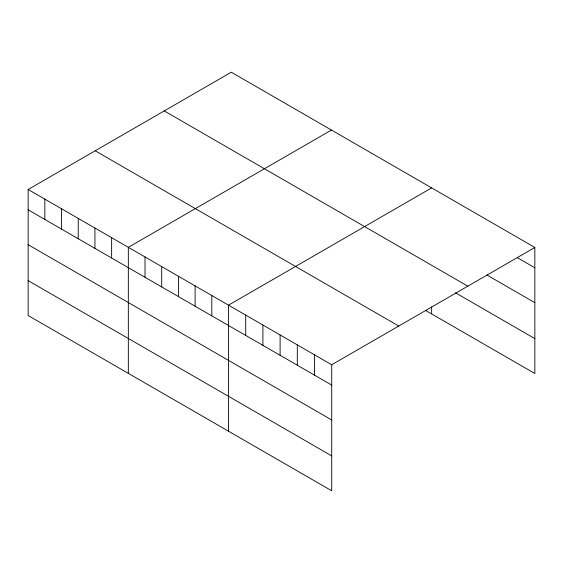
<?xml version="1.0" encoding="UTF-8"?>
<svg xmlns="http://www.w3.org/2000/svg" width="563" height="563" viewBox="0 0 563 563"><rect width="100%" height="100%" fill="white"/><g stroke="black" fill="none" stroke-linecap="round" stroke-linejoin="round"><path stroke-width="0.84" d="M28.15 189.492L331.713 364.754L331.713 490.788L28.15 315.526L28.15 189.492L231.287 72.212L534.85 247.474L534.85 373.508L425.565 310.417M331.459 130.046L128.329 247.326L128.329 373.36M431.638 187.887L228.501 305.167L228.501 431.202M331.713 364.754L534.85 247.474M517.65 257.868L534.85 267.798M486.981 275.047L534.85 302.683M164.248 110.918L467.818 286.173M455.573 292.851L534.85 338.623M95.182 150.793L398.752 326.047M28.15 209.816L331.713 385.078M28.15 244.701L331.713 419.963M28.15 280.641L331.713 455.903M431.638 306.941L431.638 313.922M314.513 354.824L314.513 375.148M297.306 344.887L297.306 365.218M280.107 334.957L280.107 355.288M262.907 325.027L262.907 345.351M245.7 315.097L245.7 335.421M211.808 295.526L211.808 315.85M195.108 285.884L195.108 306.209M178.415 276.243L178.415 296.574M161.715 266.609L161.715 286.933M145.022 256.967L145.022 277.292M111.629 237.692L111.629 258.016M94.936 228.05L94.936 248.374M78.236 218.409L78.236 238.733M61.543 208.774L61.543 229.099M44.843 199.133L44.843 219.457"/></g></svg>
